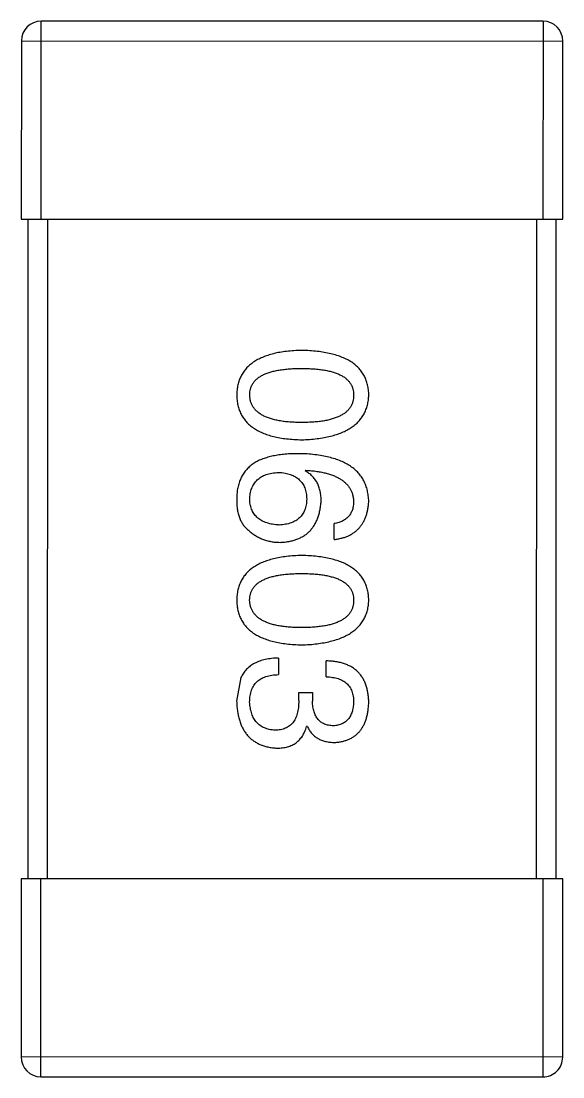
# Model space of a CAD drawing. Header units: inches. Extents: x -29 to 164, y -51 to 83.
# Drawn here: x 145.084 to 145.905, y -5.658 to -4.058 of the extents above; entities that cross this region are included whole.
import ezdxf

# ---------------------------------------------------------------- set-up
doc = ezdxf.new("R2010")
doc.units = ezdxf.units.IN
doc.header["$LTSCALE"] = 1.21
doc.header["$MEASUREMENT"] = 0
doc.layers.get('0').update_dxf_attribs({"linetype": 'CONTINUOUS'})

msp = doc.modelspace()

# ---------------------------------------------------------------- linework, layer by layer
at = {"color": 7, "linetype": 'Continuous'}
for p, q in [((145.1147, -4.3581), (145.1148, -4.0581)), ((145.8748, -4.0583), (145.1148, -4.0581)), ((145.8748, -4.0583), (145.8747, -4.3583)), ((145.0848, -4.0881), (145.0847, -4.3581)), ((145.0848, -4.0881), (145.9048, -4.0883)), ((145.9047, -4.3583), (145.9048, -4.0883)), ((145.0847, -4.3581), (145.9047, -4.3583)), ((145.0947, -4.3581), (145.0945, -5.3581)), ((145.1245, -5.3581), (145.1247, -4.3581)), ((145.8647, -4.3582), (145.8645, -5.3582)), ((145.8945, -5.3583), (145.8947, -4.3583)), ((145.5147, -4.7399), (145.5158, -4.7388)), ((145.5584, -4.8437), (145.5584, -4.8197)), ((145.4742, -5.0234), (145.4742, -5.0486)), ((145.5464, -5.0519), (145.5464, -5.0278)), ((145.4174, -5.0529), (145.4108, -5.089)), ((145.5048, -5.0759), (145.5256, -5.0759)), ((145.5048, -5.0879), (145.5048, -5.0759)), ((145.5256, -5.0759), (145.5256, -5.089)), ((145.5179, -5.1273), (145.5168, -5.1273)), ((145.9045, -5.3583), (145.0845, -5.3581)), ((145.0845, -5.3581), (145.0845, -5.6281)), ((145.1145, -5.6581), (145.1145, -5.3581)), ((145.8745, -5.3583), (145.8745, -5.6583)), ((145.9045, -5.6283), (145.9045, -5.3583)), ((145.9045, -5.6283), (145.0845, -5.6281)), ((145.1145, -5.6581), (145.8745, -5.6583))]:
    msp.add_line(p, q, dxfattribs=at)
for centre, start, end in [((145.1148, -4.0881), 89.988, 179.988), ((145.8748, -4.0883), 359.988, 89.988), ((145.1145, -5.6281), 179.988, 269.988), ((145.8745, -5.6283), 269.988, 359.988)]:
    msp.add_arc(centre, 0.03, start, end, dxfattribs=at)
for points, knots in [([(145.5093, -4.5571), (145.5054, -4.5573), (145.4978, -4.5575), (145.4867, -4.5586), (145.4764, -4.56), (145.4669, -4.562), (145.458, -4.5645), (145.45, -4.5675), (145.4427, -4.571), (145.4361, -4.575), (145.4302, -4.5795), (145.4252, -4.5845), (145.4209, -4.59), (145.4173, -4.596), (145.4146, -4.6025), (145.4125, -4.6096), (145.4113, -4.6171), (145.4111, -4.6222), (145.4109, -4.6249)], [0, 0, 0, 0, 0.087693, 0.170223, 0.247496, 0.319826, 0.387768, 0.451403, 0.511459, 0.568358, 0.622671, 0.675251, 0.726739, 0.778422, 0.830759, 0.884394, 0.940865, 1, 1, 1, 1]), ([(145.6109, -4.6249), (145.6108, -4.6223), (145.6106, -4.6171), (145.6093, -4.6096), (145.6072, -4.6026), (145.6043, -4.596), (145.6007, -4.59), (145.5962, -4.5845), (145.591, -4.5795), (145.585, -4.575), (145.5782, -4.571), (145.5706, -4.5676), (145.5623, -4.5645), (145.5532, -4.5621), (145.5433, -4.56), (145.5327, -4.5586), (145.5213, -4.5575), (145.5134, -4.5573), (145.5093, -4.5571)], [0, 0, 0, 0, 0.057911, 0.113262, 0.165956, 0.217443, 0.268511, 0.319665, 0.372, 0.426129, 0.483365, 0.543779, 0.607756, 0.676562, 0.749704, 0.827713, 0.911177, 1, 1, 1, 1]), ([(145.4306, -4.6249), (145.4307, -4.6232), (145.4308, -4.6201), (145.4317, -4.6154), (145.4332, -4.6111), (145.4355, -4.6071), (145.4382, -4.6034), (145.4417, -4.6001), (145.4457, -4.5971), (145.4504, -4.5944), (145.4556, -4.5921), (145.4615, -4.59), (145.468, -4.5883), (145.475, -4.5869), (145.4827, -4.5858), (145.4911, -4.585), (145.5, -4.5845), (145.5061, -4.5845), (145.5093, -4.5845)], [0, 0, 0, 0, 0.049766, 0.097012, 0.143225, 0.188786, 0.235079, 0.282962, 0.333687, 0.387747, 0.445963, 0.508657, 0.576545, 0.649868, 0.72822, 0.812712, 0.903543, 1, 1, 1, 1]), ([(145.5093, -4.5845), (145.5125, -4.5845), (145.5186, -4.5846), (145.5276, -4.5851), (145.5359, -4.5858), (145.5436, -4.5869), (145.5506, -4.5884), (145.5571, -4.59), (145.563, -4.5921), (145.5682, -4.5945), (145.5729, -4.5971), (145.5769, -4.6001), (145.5803, -4.6035), (145.5832, -4.6071), (145.5854, -4.6111), (145.5869, -4.6154), (145.5878, -4.6201), (145.5879, -4.6233), (145.588, -4.6249)], [0, 0, 0, 0, 0.096452, 0.187278, 0.271765, 0.350519, 0.423437, 0.491321, 0.554011, 0.612224, 0.666281, 0.717003, 0.764884, 0.811423, 0.856783, 0.902993, 0.950236, 1, 1, 1, 1]), ([(145.4109, -4.6249), (145.4111, -4.6275), (145.4113, -4.6327), (145.4125, -4.6402), (145.4146, -4.6472), (145.4173, -4.6537), (145.4209, -4.6598), (145.4252, -4.6653), (145.4302, -4.6703), (145.4361, -4.6748), (145.4426, -4.6788), (145.45, -4.6823), (145.458, -4.6853), (145.4668, -4.6877), (145.4764, -4.6898), (145.4867, -4.6912), (145.4977, -4.6923), (145.5054, -4.6925), (145.5093, -4.6927)], [0, 0, 0, 0, 0.059134, 0.115603, 0.169236, 0.221572, 0.273254, 0.32474, 0.377319, 0.431815, 0.488555, 0.548609, 0.612242, 0.680182, 0.75251, 0.829782, 0.91231, 1, 1, 1, 1]), ([(145.5093, -4.6664), (145.5062, -4.6664), (145.5001, -4.6663), (145.4913, -4.6659), (145.4831, -4.6651), (145.4754, -4.6639), (145.4684, -4.6625), (145.462, -4.6607), (145.4561, -4.6586), (145.4509, -4.6562), (145.4462, -4.6534), (145.4422, -4.6503), (145.4387, -4.6469), (145.4359, -4.6431), (145.4336, -4.639), (145.4319, -4.6346), (145.4309, -4.6298), (145.4307, -4.6266), (145.4306, -4.6249)], [0, 0, 0, 0, 0.094834, 0.184067, 0.267029, 0.344713, 0.417334, 0.484367, 0.546941, 0.604717, 0.65953, 0.710539, 0.759381, 0.806382, 0.853027, 0.900623, 0.949121, 1, 1, 1, 1]), ([(145.5093, -4.6927), (145.5133, -4.6925), (145.5211, -4.6921), (145.5324, -4.691), (145.543, -4.6894), (145.5528, -4.6874), (145.5618, -4.6848), (145.5701, -4.6818), (145.5776, -4.6783), (145.5844, -4.6743), (145.5904, -4.6698), (145.5957, -4.6648), (145.6002, -4.6593), (145.6039, -4.6534), (145.6068, -4.6469), (145.609, -4.64), (145.6105, -4.6326), (145.6108, -4.6275), (145.6109, -4.6249)], [0, 0, 0, 0, 0.088475, 0.171606, 0.249595, 0.322626, 0.391327, 0.455765, 0.516374, 0.573675, 0.628522, 0.681161, 0.732559, 0.783563, 0.83504, 0.887639, 0.942585, 1, 1, 1, 1]), ([(145.588, -4.6249), (145.5879, -4.6266), (145.5878, -4.6299), (145.5869, -4.6346), (145.5853, -4.6391), (145.5832, -4.6432), (145.5803, -4.6469), (145.5769, -4.6504), (145.5729, -4.6534), (145.5682, -4.6562), (145.563, -4.6586), (145.5571, -4.6607), (145.5506, -4.6625), (145.5436, -4.664), (145.5359, -4.6651), (145.5275, -4.6659), (145.5186, -4.6663), (145.5125, -4.6664), (145.5093, -4.6664)], [0, 0, 0, 0, 0.050604, 0.098688, 0.145699, 0.191791, 0.238625, 0.286717, 0.337546, 0.391814, 0.449755, 0.512106, 0.579685, 0.652048, 0.730262, 0.814146, 0.904281, 1, 1, 1, 1]), ([(145.5049, -4.7137), (145.5014, -4.7137), (145.4945, -4.7138), (145.4845, -4.7145), (145.475, -4.7155), (145.4663, -4.7171), (145.4581, -4.7191), (145.4505, -4.7215), (145.4435, -4.7244), (145.4392, -4.7267), (145.4371, -4.7279)], [0, 0, 0, 0, 0.151498, 0.29521, 0.430242, 0.557137, 0.677306, 0.790845, 0.898111, 1, 1, 1, 1]), ([(145.6109, -4.7858), (145.6107, -4.783), (145.6104, -4.7775), (145.6089, -4.7695), (145.6067, -4.762), (145.6036, -4.755), (145.5998, -4.7486), (145.595, -4.7427), (145.5896, -4.7374), (145.5833, -4.7327), (145.5762, -4.7284), (145.5684, -4.7247), (145.5597, -4.7215), (145.5503, -4.7189), (145.5401, -4.7167), (145.529, -4.7152), (145.5172, -4.714), (145.5091, -4.7138), (145.5049, -4.7137)], [0, 0, 0, 0, 0.058957, 0.115262, 0.16907, 0.221312, 0.273147, 0.324961, 0.377649, 0.432026, 0.488925, 0.549039, 0.612912, 0.680653, 0.753056, 0.830314, 0.912483, 1, 1, 1, 1]), ([(145.4371, -4.7279), (145.4351, -4.7294), (145.4312, -4.7323), (145.426, -4.7375), (145.4216, -4.7432), (145.4179, -4.7494), (145.4149, -4.7561), (145.4128, -4.7634), (145.4114, -4.7711), (145.4111, -4.7765), (145.4109, -4.7792)], [0, 0, 0, 0, 0.125033, 0.246266, 0.36603, 0.485265, 0.606781, 0.732144, 0.862551, 1, 1, 1, 1]), ([(145.4306, -4.7836), (145.4306, -4.782), (145.4308, -4.7789), (145.4314, -4.7744), (145.4323, -4.7702), (145.4337, -4.7663), (145.4352, -4.7626), (145.4372, -4.7593), (145.4394, -4.7562), (145.4421, -4.7535), (145.4449, -4.751), (145.4482, -4.7489), (145.4517, -4.7469), (145.4556, -4.7454), (145.4598, -4.7441), (145.4644, -4.7431), (145.4692, -4.7424), (145.4726, -4.7422), (145.4743, -4.7421)], [0, 0, 0, 0, 0.070403, 0.137196, 0.200053, 0.260887, 0.31876, 0.37535, 0.430743, 0.485927, 0.541678, 0.598832, 0.657726, 0.719441, 0.783504, 0.851852, 0.923533, 1, 1, 1, 1]), ([(145.4743, -4.7421), (145.476, -4.7422), (145.4792, -4.7424), (145.484, -4.7431), (145.4884, -4.7441), (145.4925, -4.7454), (145.4963, -4.7469), (145.4998, -4.7487), (145.5029, -4.7508), (145.5057, -4.7533), (145.5083, -4.7559), (145.5105, -4.7589), (145.5124, -4.7621), (145.5139, -4.7657), (145.5152, -4.7695), (145.5161, -4.7736), (145.5167, -4.778), (145.5168, -4.781), (145.5169, -4.7825)], [0, 0, 0, 0, 0.076072, 0.148369, 0.216753, 0.281358, 0.342792, 0.401604, 0.458929, 0.514444, 0.569818, 0.625343, 0.681554, 0.739608, 0.800134, 0.863477, 0.929547, 1, 1, 1, 1]), ([(145.5388, -4.7858), (145.5387, -4.7832), (145.5386, -4.7781), (145.5375, -4.7707), (145.5355, -4.7641), (145.533, -4.7579), (145.5295, -4.7524), (145.5254, -4.7475), (145.5204, -4.7433), (145.5166, -4.7411), (145.5147, -4.7399)], [0, 0, 0, 0, 0.144617, 0.279572, 0.40596, 0.526097, 0.64389, 0.760003, 0.877724, 1, 1, 1, 1]), ([(145.5158, -4.7388), (145.5187, -4.739), (145.5241, -4.7394), (145.5321, -4.7404), (145.5395, -4.7417), (145.5464, -4.7433), (145.5528, -4.7452), (145.5587, -4.7474), (145.564, -4.7498), (145.5688, -4.7526), (145.573, -4.7558), (145.5768, -4.7591), (145.5801, -4.7628), (145.5827, -4.7669), (145.5849, -4.7711), (145.5864, -4.7758), (145.5876, -4.7807), (145.5878, -4.7841), (145.588, -4.7858)], [0, 0, 0, 0, 0.089218, 0.173709, 0.252753, 0.326963, 0.397099, 0.462534, 0.524018, 0.582178, 0.637235, 0.689955, 0.741228, 0.791618, 0.841661, 0.892925, 0.945259, 1, 1, 1, 1]), ([(145.4109, -4.7792), (145.4109, -4.782), (145.4108, -4.7874), (145.4114, -4.7952), (145.4125, -4.8024), (145.4143, -4.8089), (145.4166, -4.8148), (145.4196, -4.82), (145.423, -4.8246), (145.4259, -4.8272), (145.4273, -4.8284)], [0, 0, 0, 0, 0.156782, 0.301945, 0.436395, 0.561474, 0.678489, 0.78853, 0.894967, 1, 1, 1, 1]), ([(145.4754, -4.8219), (145.4736, -4.8217), (145.4703, -4.8215), (145.4654, -4.8208), (145.4609, -4.8199), (145.4566, -4.8187), (145.4527, -4.8173), (145.4491, -4.8155), (145.4458, -4.8136), (145.4428, -4.8113), (145.4402, -4.8087), (145.4378, -4.8059), (145.4358, -4.8028), (145.4341, -4.7995), (145.4327, -4.7959), (145.4317, -4.792), (145.4309, -4.7879), (145.4307, -4.7851), (145.4306, -4.7836)], [0, 0, 0, 0, 0.078863, 0.153308, 0.223539, 0.289857, 0.35341, 0.413572, 0.471721, 0.528235, 0.584279, 0.638781, 0.69466, 0.751251, 0.809198, 0.869697, 0.933318, 1, 1, 1, 1]), ([(145.5169, -4.7825), (145.5168, -4.784), (145.5167, -4.787), (145.5161, -4.7912), (145.5152, -4.7952), (145.514, -4.7989), (145.5124, -4.8023), (145.5106, -4.8055), (145.5085, -4.8084), (145.506, -4.811), (145.5032, -4.8133), (145.5002, -4.8154), (145.4968, -4.8171), (145.4931, -4.8187), (145.4891, -4.8199), (145.4848, -4.8208), (145.4802, -4.8215), (145.477, -4.8217), (145.4754, -4.8219)], [0, 0, 0, 0, 0.069884, 0.136529, 0.199638, 0.259844, 0.317774, 0.374356, 0.430026, 0.485148, 0.5409, 0.597889, 0.657472, 0.718614, 0.783613, 0.85129, 0.923712, 1, 1, 1, 1]), ([(145.4765, -4.8481), (145.4788, -4.848), (145.4834, -4.8477), (145.49, -4.8467), (145.4962, -4.8453), (145.502, -4.8435), (145.5074, -4.8412), (145.5124, -4.8384), (145.517, -4.8352), (145.5211, -4.8315), (145.5248, -4.8273), (145.5281, -4.8228), (145.5309, -4.8177), (145.5333, -4.8122), (145.5354, -4.8062), (145.5369, -4.7998), (145.5381, -4.793), (145.5385, -4.7882), (145.5388, -4.7858)], [0, 0, 0, 0, 0.071527, 0.139094, 0.20346, 0.264939, 0.323904, 0.381383, 0.437591, 0.493343, 0.549401, 0.606085, 0.664838, 0.725424, 0.788712, 0.855452, 0.925772, 1, 1, 1, 1]), ([(145.588, -4.7858), (145.5879, -4.7881), (145.5877, -4.7924), (145.5863, -4.7985), (145.584, -4.8039), (145.5807, -4.8086), (145.5764, -4.8126), (145.5713, -4.8158), (145.5652, -4.8182), (145.5608, -4.8192), (145.5584, -4.8197)], [0, 0, 0, 0, 0.136586, 0.261496, 0.378089, 0.490612, 0.605522, 0.725767, 0.8561, 1, 1, 1, 1]), ([(145.5584, -4.8437), (145.5604, -4.8435), (145.5643, -4.843), (145.5699, -4.8417), (145.5752, -4.8402), (145.5801, -4.8382), (145.5847, -4.8358), (145.5889, -4.8331), (145.5927, -4.83), (145.5962, -4.8266), (145.5993, -4.8228), (145.6021, -4.8186), (145.6045, -4.814), (145.6065, -4.8091), (145.6082, -4.8038), (145.6095, -4.7981), (145.6104, -4.7921), (145.6107, -4.7879), (145.6109, -4.7858)], [0, 0, 0, 0, 0.06947, 0.136096, 0.199592, 0.260665, 0.319672, 0.377156, 0.433415, 0.489984, 0.546535, 0.604276, 0.663499, 0.725182, 0.788953, 0.855683, 0.926216, 1, 1, 1, 1]), ([(145.4273, -4.8284), (145.429, -4.83), (145.4325, -4.8331), (145.438, -4.8371), (145.4439, -4.8405), (145.4499, -4.8433), (145.4562, -4.8454), (145.4627, -4.847), (145.4695, -4.8479), (145.4741, -4.848), (145.4765, -4.8481)], [0, 0, 0, 0, 0.129393, 0.255335, 0.378531, 0.500878, 0.622934, 0.746191, 0.87096, 1, 1, 1, 1]), ([(145.5092, -4.868), (145.5053, -4.8681), (145.4977, -4.8684), (145.4866, -4.8694), (145.4763, -4.8709), (145.4668, -4.8729), (145.458, -4.8754), (145.4499, -4.8784), (145.4426, -4.8818), (145.436, -4.8859), (145.4302, -4.8903), (145.4251, -4.8953), (145.4208, -4.9009), (145.4173, -4.9069), (145.4145, -4.9134), (145.4125, -4.9204), (145.4112, -4.9279), (145.411, -4.9331), (145.4109, -4.9358)], [0, 0, 0, 0, 0.087693, 0.170223, 0.247496, 0.319826, 0.387768, 0.451403, 0.511459, 0.568358, 0.622671, 0.675251, 0.726739, 0.778422, 0.830759, 0.884394, 0.940865, 1, 1, 1, 1]), ([(145.6109, -4.9358), (145.6108, -4.9331), (145.6105, -4.928), (145.6092, -4.9205), (145.6071, -4.9135), (145.6043, -4.9069), (145.6006, -4.9009), (145.5961, -4.8954), (145.5909, -4.8904), (145.5849, -4.8859), (145.5781, -4.8819), (145.5705, -4.8784), (145.5622, -4.8754), (145.5531, -4.8729), (145.5432, -4.8709), (145.5326, -4.8694), (145.5212, -4.8684), (145.5133, -4.8681), (145.5092, -4.868)], [0, 0, 0, 0, 0.057911, 0.113262, 0.165956, 0.217443, 0.268511, 0.319665, 0.372, 0.426129, 0.483365, 0.543779, 0.607756, 0.676562, 0.749704, 0.827713, 0.911177, 1, 1, 1, 1]), ([(145.4305, -4.9358), (145.4306, -4.9341), (145.4307, -4.9309), (145.4316, -4.9263), (145.4332, -4.922), (145.4354, -4.918), (145.4382, -4.9143), (145.4416, -4.911), (145.4456, -4.908), (145.4503, -4.9053), (145.4555, -4.9029), (145.4614, -4.9008), (145.4679, -4.8992), (145.475, -4.8977), (145.4827, -4.8967), (145.491, -4.8959), (145.4999, -4.8954), (145.5061, -4.8954), (145.5092, -4.8953)], [0, 0, 0, 0, 0.049766, 0.097012, 0.143225, 0.188786, 0.235079, 0.282962, 0.333687, 0.387747, 0.445963, 0.508657, 0.576545, 0.649868, 0.72822, 0.812712, 0.903543, 1, 1, 1, 1]), ([(145.5092, -4.8953), (145.5124, -4.8954), (145.5186, -4.8954), (145.5275, -4.8959), (145.5358, -4.8967), (145.5435, -4.8977), (145.5506, -4.8992), (145.5571, -4.9009), (145.5629, -4.9029), (145.5682, -4.9053), (145.5728, -4.908), (145.5769, -4.911), (145.5803, -4.9144), (145.5831, -4.918), (145.5853, -4.922), (145.5868, -4.9263), (145.5877, -4.931), (145.5879, -4.9342), (145.5879, -4.9358)], [0, 0, 0, 0, 0.096452, 0.187278, 0.271765, 0.350519, 0.423437, 0.491321, 0.554011, 0.612224, 0.666281, 0.717003, 0.764884, 0.811423, 0.856783, 0.902993, 0.950236, 1, 1, 1, 1]), ([(145.4109, -4.9358), (145.411, -4.9384), (145.4112, -4.9436), (145.4125, -4.9511), (145.4145, -4.9581), (145.4173, -4.9646), (145.4208, -4.9706), (145.4251, -4.9762), (145.4302, -4.9812), (145.436, -4.9857), (145.4426, -4.9897), (145.4499, -4.9931), (145.458, -4.9961), (145.4668, -4.9986), (145.4763, -5.0006), (145.4866, -5.0021), (145.4977, -5.0031), (145.5053, -5.0034), (145.5092, -5.0035)], [0, 0, 0, 0, 0.059134, 0.115603, 0.169236, 0.221572, 0.273254, 0.32474, 0.377319, 0.431815, 0.488555, 0.548609, 0.612242, 0.680182, 0.75251, 0.829782, 0.91231, 1, 1, 1, 1]), ([(145.5092, -4.9773), (145.5061, -4.9773), (145.5, -4.9772), (145.4912, -4.9767), (145.483, -4.9759), (145.4754, -4.9748), (145.4683, -4.9734), (145.4619, -4.9716), (145.4561, -4.9695), (145.4508, -4.9671), (145.4462, -4.9643), (145.4421, -4.9612), (145.4386, -4.9578), (145.4358, -4.954), (145.4335, -4.9499), (145.4319, -4.9455), (145.4309, -4.9407), (145.4306, -4.9374), (145.4305, -4.9358)], [0, 0, 0, 0, 0.094834, 0.184067, 0.267029, 0.344713, 0.417334, 0.484367, 0.546941, 0.604717, 0.65953, 0.710539, 0.759381, 0.806382, 0.853027, 0.900623, 0.949121, 1, 1, 1, 1]), ([(145.5092, -5.0035), (145.5132, -5.0034), (145.521, -5.003), (145.5324, -5.0019), (145.5429, -5.0003), (145.5527, -4.9982), (145.5617, -4.9957), (145.57, -4.9927), (145.5776, -4.9892), (145.5843, -4.9851), (145.5903, -4.9806), (145.5956, -4.9757), (145.6001, -4.9702), (145.6038, -4.9643), (145.6068, -4.9578), (145.609, -4.9509), (145.6104, -4.9435), (145.6107, -4.9384), (145.6109, -4.9358)], [0, 0, 0, 0, 0.088475, 0.171606, 0.249595, 0.322626, 0.391327, 0.455765, 0.516374, 0.573675, 0.628522, 0.681161, 0.732559, 0.783563, 0.83504, 0.887639, 0.942585, 1, 1, 1, 1]), ([(145.5879, -4.9358), (145.5879, -4.9375), (145.5877, -4.9407), (145.5868, -4.9455), (145.5853, -4.9499), (145.5831, -4.9541), (145.5803, -4.9578), (145.5769, -4.9612), (145.5728, -4.9643), (145.5682, -4.9671), (145.5629, -4.9695), (145.557, -4.9716), (145.5506, -4.9734), (145.5435, -4.9748), (145.5358, -4.9759), (145.5275, -4.9767), (145.5186, -4.9772), (145.5124, -4.9773), (145.5092, -4.9773)], [0, 0, 0, 0, 0.050604, 0.098688, 0.145699, 0.191791, 0.238625, 0.286717, 0.337546, 0.391814, 0.449755, 0.512106, 0.579685, 0.652048, 0.730262, 0.814146, 0.904281, 1, 1, 1, 1]), ([(145.4742, -5.0234), (145.4725, -5.0235), (145.469, -5.0236), (145.4639, -5.0241), (145.459, -5.0248), (145.4543, -5.0256), (145.4499, -5.0267), (145.4458, -5.028), (145.4419, -5.0296), (145.4382, -5.0313), (145.4347, -5.0332), (145.4315, -5.0354), (145.4286, -5.0378), (145.4258, -5.0404), (145.4233, -5.0432), (145.4211, -5.0463), (145.4191, -5.0495), (145.418, -5.0518), (145.4174, -5.0529)], [0, 0, 0, 0, 0.078937, 0.154495, 0.226898, 0.296844, 0.363348, 0.427781, 0.48946, 0.549586, 0.607902, 0.664733, 0.720805, 0.776157, 0.831175, 0.886736, 0.943094, 1, 1, 1, 1]), ([(145.6108, -5.0912), (145.6108, -5.0887), (145.6106, -5.0838), (145.6097, -5.0767), (145.6084, -5.0701), (145.6065, -5.064), (145.6042, -5.0583), (145.6014, -5.0531), (145.5981, -5.0484), (145.5942, -5.0442), (145.59, -5.0404), (145.5852, -5.0371), (145.5799, -5.0344), (145.5741, -5.0321), (145.5678, -5.0303), (145.5611, -5.0289), (145.5539, -5.0281), (145.5489, -5.0279), (145.5464, -5.0278)], [0, 0, 0, 0, 0.073232, 0.142595, 0.207997, 0.270074, 0.329156, 0.386529, 0.441846, 0.496976, 0.551877, 0.607941, 0.665637, 0.725446, 0.788542, 0.855101, 0.925196, 1, 1, 1, 1]), ([(145.4305, -5.0901), (145.4305, -5.0885), (145.4306, -5.0853), (145.4311, -5.0807), (145.432, -5.0764), (145.4332, -5.0724), (145.4347, -5.0687), (145.4366, -5.0653), (145.4388, -5.0622), (145.4414, -5.0594), (145.4443, -5.057), (145.4476, -5.0548), (145.4512, -5.053), (145.4552, -5.0515), (145.4595, -5.0503), (145.4641, -5.0494), (145.469, -5.0488), (145.4725, -5.0486), (145.4742, -5.0486)], [0, 0, 0, 0, 0.071272, 0.13882, 0.201858, 0.262757, 0.320043, 0.376709, 0.431462, 0.486034, 0.541209, 0.597703, 0.65589, 0.717768, 0.782056, 0.850407, 0.92277, 1, 1, 1, 1]), ([(145.5464, -5.0519), (145.548, -5.0519), (145.5513, -5.0521), (145.556, -5.0527), (145.5604, -5.0534), (145.5645, -5.0546), (145.5682, -5.056), (145.5716, -5.0577), (145.5748, -5.0597), (145.5775, -5.0619), (145.58, -5.0645), (145.5821, -5.0673), (145.5839, -5.0704), (145.5854, -5.0738), (145.5865, -5.0775), (145.5873, -5.0815), (145.5878, -5.0857), (145.5879, -5.0886), (145.5879, -5.0901)], [0, 0, 0, 0, 0.078134, 0.15164, 0.221358, 0.286689, 0.348614, 0.407697, 0.464247, 0.520153, 0.574432, 0.629291, 0.684538, 0.742032, 0.801329, 0.863637, 0.930123, 1, 1, 1, 1]), ([(145.5048, -5.0879), (145.5048, -5.0897), (145.5048, -5.0932), (145.5043, -5.0983), (145.5037, -5.1031), (145.5026, -5.1074), (145.5014, -5.1115), (145.4999, -5.1152), (145.498, -5.1185), (145.4959, -5.1215), (145.4935, -5.1242), (145.4908, -5.1265), (145.4878, -5.1284), (145.4845, -5.13), (145.481, -5.1312), (145.4772, -5.1321), (145.473, -5.1326), (145.4702, -5.1327), (145.4688, -5.1327)], [0, 0, 0, 0, 0.082495, 0.159728, 0.232496, 0.300725, 0.365163, 0.425859, 0.483728, 0.538892, 0.592921, 0.646195, 0.699968, 0.754746, 0.811387, 0.870806, 0.933482, 1, 1, 1, 1]), ([(145.4108, -5.089), (145.411, -5.0917), (145.4112, -5.0971), (145.4121, -5.1048), (145.4136, -5.112), (145.4154, -5.1188), (145.4176, -5.125), (145.4203, -5.1307), (145.4235, -5.136), (145.4271, -5.1407), (145.4312, -5.1449), (145.4357, -5.1486), (145.4407, -5.1518), (145.4461, -5.1545), (145.4519, -5.1567), (145.4582, -5.1583), (145.465, -5.1595), (145.4696, -5.1599), (145.472, -5.16)], [0, 0, 0, 0, 0.078078, 0.151942, 0.221594, 0.28726, 0.350176, 0.409768, 0.467648, 0.523784, 0.578904, 0.634014, 0.689819, 0.746826, 0.805875, 0.867063, 0.931764, 1, 1, 1, 1]), ([(145.4688, -5.1327), (145.4673, -5.1326), (145.4644, -5.1324), (145.4603, -5.1317), (145.4564, -5.1307), (145.4529, -5.1293), (145.4495, -5.1277), (145.4464, -5.1258), (145.4437, -5.1235), (145.4411, -5.121), (145.4388, -5.1182), (145.4368, -5.115), (145.4351, -5.1116), (145.4336, -5.1079), (145.4325, -5.1038), (145.4315, -5.0995), (145.4308, -5.0949), (145.4306, -5.0917), (145.4305, -5.0901)], [0, 0, 0, 0, 0.068514, 0.133941, 0.195994, 0.255362, 0.312994, 0.369441, 0.424687, 0.480522, 0.537148, 0.594801, 0.654411, 0.716817, 0.781981, 0.850498, 0.923306, 1, 1, 1, 1]), ([(145.5573, -5.1262), (145.556, -5.1261), (145.5536, -5.126), (145.5501, -5.1254), (145.5469, -5.1246), (145.5438, -5.1235), (145.541, -5.1222), (145.5385, -5.1205), (145.5361, -5.1186), (145.534, -5.1164), (145.5321, -5.1139), (145.5305, -5.1111), (145.5291, -5.1081), (145.5279, -5.1048), (145.527, -5.1013), (145.5263, -5.0974), (145.5258, -5.0933), (145.5257, -5.0905), (145.5256, -5.089)], [0, 0, 0, 0, 0.067741, 0.131599, 0.192143, 0.249977, 0.306453, 0.361639, 0.416449, 0.471489, 0.527582, 0.584873, 0.644974, 0.70814, 0.77492, 0.845909, 0.920585, 1, 1, 1, 1]), ([(145.5879, -5.0901), (145.5878, -5.0915), (145.5877, -5.0942), (145.5872, -5.098), (145.5865, -5.1017), (145.5856, -5.1051), (145.5845, -5.1082), (145.5831, -5.1111), (145.5816, -5.1137), (145.5797, -5.1161), (145.5777, -5.1183), (145.5754, -5.1201), (145.573, -5.1218), (145.5703, -5.1232), (145.5673, -5.1243), (145.5642, -5.1252), (145.5608, -5.1258), (145.5585, -5.1261), (145.5573, -5.1262)], [0, 0, 0, 0, 0.078051, 0.151197, 0.220412, 0.286742, 0.34933, 0.409464, 0.467368, 0.52298, 0.578639, 0.633998, 0.690142, 0.746855, 0.805868, 0.867776, 0.932345, 1, 1, 1, 1]), ([(145.5595, -5.1513), (145.5614, -5.1512), (145.5653, -5.1508), (145.571, -5.1498), (145.5762, -5.1483), (145.5811, -5.1465), (145.5856, -5.1441), (145.5898, -5.1414), (145.5936, -5.1383), (145.597, -5.1347), (145.6, -5.1307), (145.6027, -5.1263), (145.605, -5.1215), (145.6069, -5.1162), (145.6085, -5.1106), (145.6096, -5.1045), (145.6105, -5.098), (145.6107, -5.0935), (145.6108, -5.0912)], [0, 0, 0, 0, 0.067521, 0.132139, 0.193339, 0.252064, 0.309083, 0.364848, 0.420021, 0.475612, 0.532002, 0.589602, 0.649896, 0.712634, 0.778603, 0.848416, 0.922155, 1, 1, 1, 1]), ([(145.472, -5.16), (145.4735, -5.16), (145.4762, -5.16), (145.4803, -5.1595), (145.4842, -5.159), (145.4879, -5.158), (145.4914, -5.1569), (145.4947, -5.1555), (145.4978, -5.1538), (145.5008, -5.1519), (145.5035, -5.1497), (145.506, -5.1473), (145.5083, -5.1446), (145.5104, -5.1416), (145.5123, -5.1384), (145.5141, -5.1349), (145.5156, -5.1312), (145.5164, -5.1286), (145.5168, -5.1273)], [0, 0, 0, 0, 0.071215, 0.138707, 0.20396, 0.266995, 0.327734, 0.387609, 0.445602, 0.503345, 0.561136, 0.618597, 0.677672, 0.738255, 0.799989, 0.863961, 0.930555, 1, 1, 1, 1]), ([(145.5179, -5.1273), (145.5189, -5.1292), (145.5208, -5.1329), (145.5245, -5.1379), (145.5288, -5.142), (145.5337, -5.1455), (145.5393, -5.1481), (145.5455, -5.15), (145.5523, -5.1511), (145.557, -5.1513), (145.5595, -5.1513)], [0, 0, 0, 0, 0.125227, 0.244792, 0.361427, 0.478215, 0.59667, 0.722058, 0.856314, 1, 1, 1, 1])]:
    msp.add_open_spline(points, degree=3, knots=knots, dxfattribs=at)

doc.saveas('drawing.dxf')
